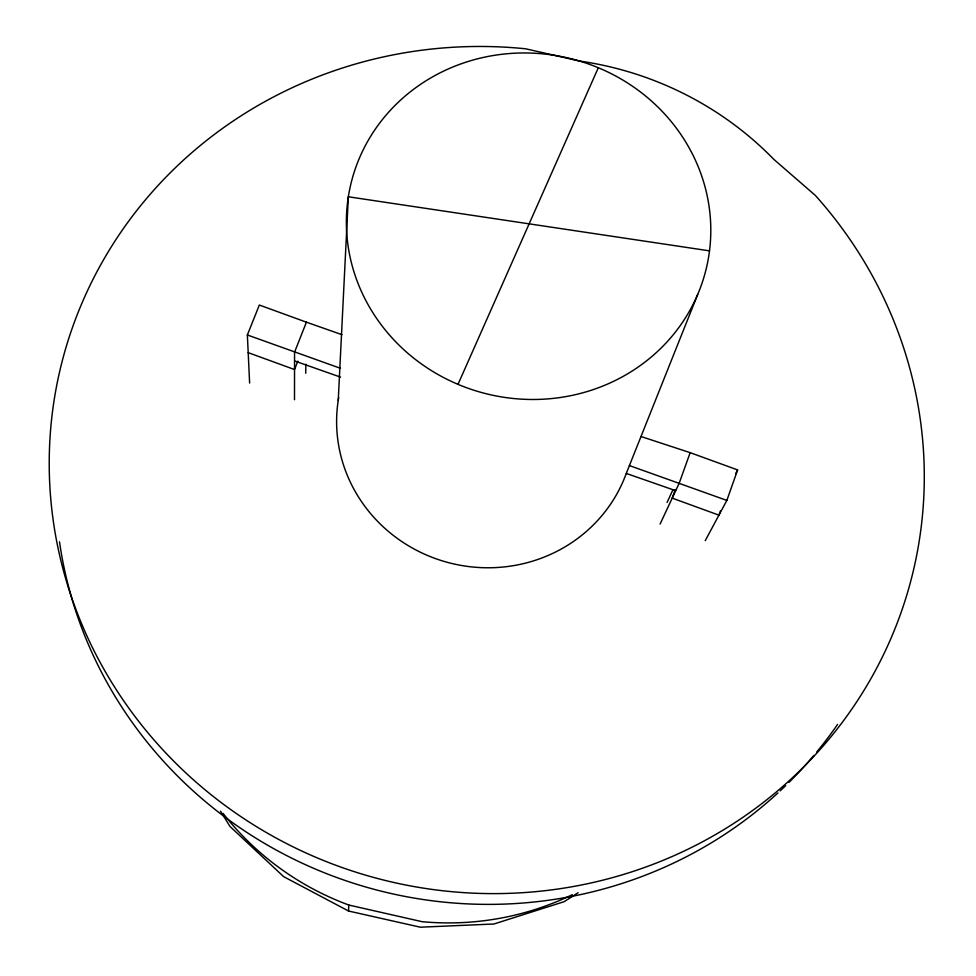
<?xml version="1.0" encoding="UTF-8"?>
<svg xmlns="http://www.w3.org/2000/svg" width="976" height="976" viewBox="0 0 976 976"><rect width="100%" height="100%" fill="white"/><g stroke="black" fill="none" stroke-linecap="round" stroke-linejoin="round"><path stroke-width="1.46" d="M294.496 399.721L294.557 352.177L306.415 322.178L342.015 334.707M305.732 373.259L305.854 364.207M578.121 892.711L564.189 901.665L493.929 924.004L420.339 927.2L348.554 911.023L348.786 905.033A281.832 275.879 13 0 1 223.089 813.411M338.233 400.489L348.347 196.774L709.491 250.856M720.447 510.875L718.934 515.157L672.22 498.126L675.282 489.574M705.245 540.655L726.839 500.42L737.624 469.932L690.154 452.657L641.232 436.589M690.154 452.657L679.247 483.083L660.093 524.051M297.863 361.12L294.532 369.55L248.197 352.653M338.721 397.549A149.218 143.484 12.4 0 0 448.435 562.627A149.218 143.484 12.4 0 0 626.25 473.482L697.706 294.435A182.646 172.776 12.4 0 0 502.738 54.192A182.646 172.776 12.4 0 0 385.3 330.047A182.646 172.776 12.4 0 0 697.706 294.435M249.624 383.056L247.367 334.975L259.335 305.037L306.415 322.178M458.012 384.337L598.3 67.759M667.047 502.469L672.769 490.135M735.611 473.738L737.624 469.932M348.786 905.033L422.083 921.686A281.832 275.879 13 0 0 572.29 894.699M626.336 473.458L675.697 490.672M629.459 465.589L726.839 500.42M340.453 368.306L247.367 334.975M294.545 360.937L340.514 377.114M348.554 911.023L283.601 876.619L229.97 826.44L220.503 811.154M837.579 724.399A427.305 412.872 13 0 1 816.692 752.045M813.777 755.546A427.305 412.872 13 0 1 788.95 782.423M785.68 785.619A427.305 412.872 13 0 1 780.166 790.865M777.933 792.939A427.305 412.872 13 0 1 342.686 879.632A427.305 412.872 13 0 1 59.499 541.826M579.683 61.073L525.722 48.8A438.309 422.779 13 0 0 56.352 539.63A438.309 422.779 13 0 0 677.417 854.159A438.309 422.779 13 0 0 815.448 195.529L773.785 159.32A326.313 312.076 14.4 0 0 579.683 61.073"/></g></svg>
